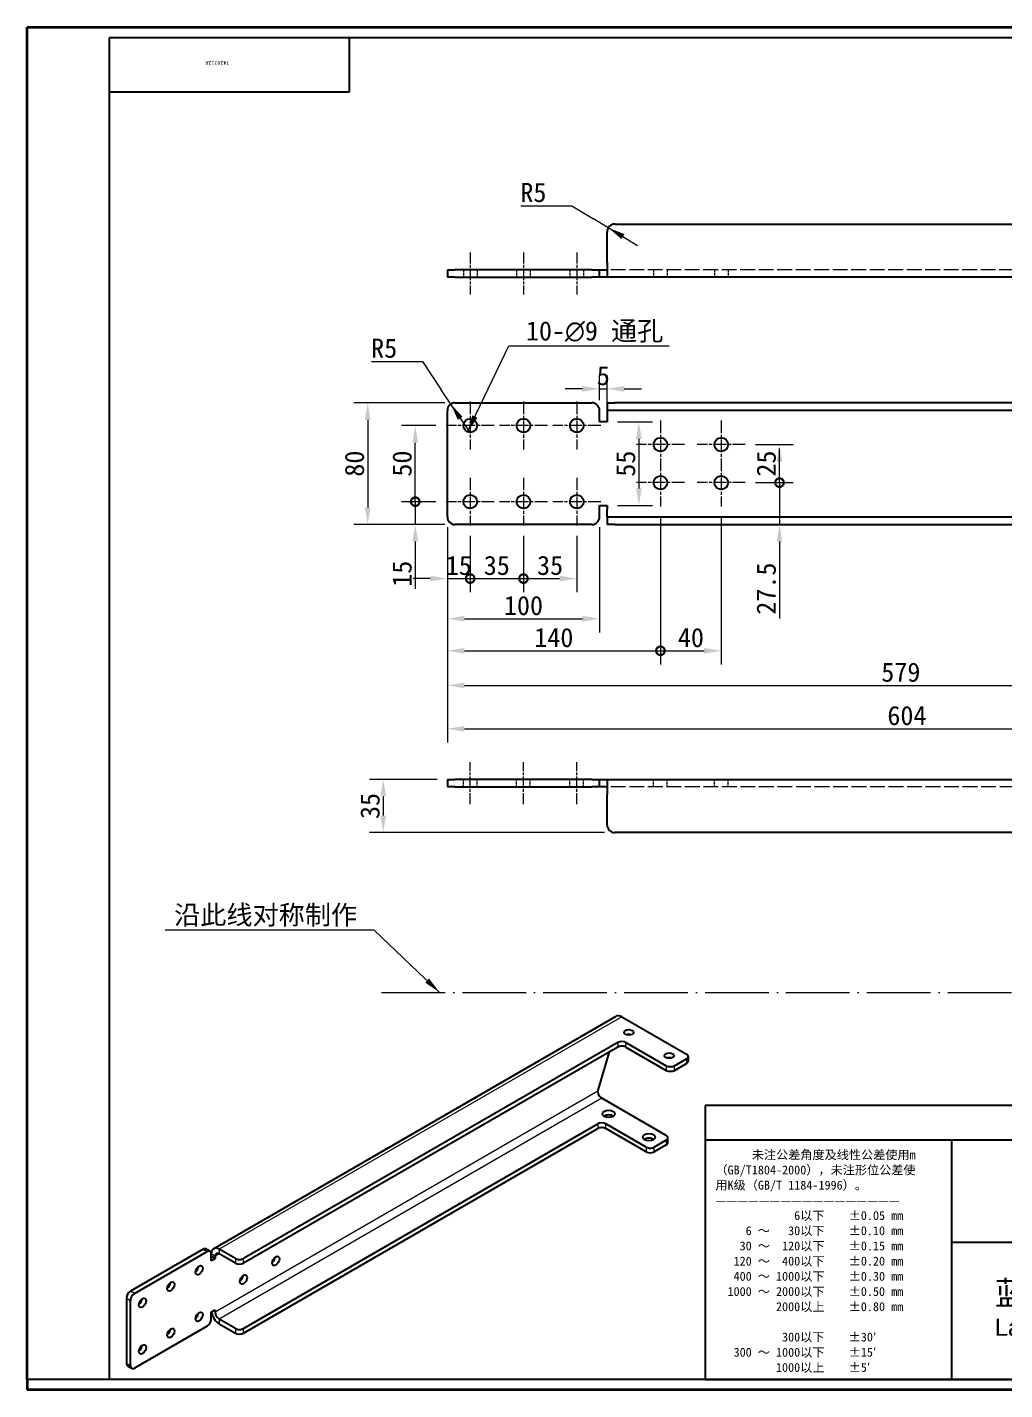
# Model space of a CAD drawing. Header units: millimetres. Extents: x 27 to 1312, y 25 to 920.
# Drawn here: x 27 to 669, y 25 to 920 of the extents above; entities that cross this region are included whole.
import ezdxf
from ezdxf.enums import TextEntityAlignment as Align

# ---------------------------------------------------------------- set-up
doc = ezdxf.new("R2018")
doc.units = ezdxf.units.MM
doc.header["$LTSCALE"] = 4.5
for name, pattern in [('CHAIN', [0.3543, 0.2362, -0.0295, 0.0591, -0.0295]), ('DASHED', [0.2067, 0.1654, -0.0413]), ('LONG_DASH_DOTTED', [0.6004, 0.4724, -0.0591, 0.0098, -0.0591])]:
    doc.linetypes.add(name, pattern=pattern)
for name, color, linetype, lineweight in [('1', 7, 'Continuous', 18), ('可见 (ISO)', 7, 'Continuous', 25), ('可见窄的 (ISO)', 7, 'Continuous', 18), ('图框 (ISO)', 7, 'Continuous', 35), ('标题 (ISO)', 7, 'Continuous', 25), ('草图几何图元 (ISO)', 7, 'Continuous', 18)]:
    doc.layers.add(name, color=color, linetype=linetype, lineweight=lineweight)
for name, color, linetype, lineweight, true_color in [('中心标记 (ISO)', 1, 'CHAIN', 18, 0xff0000), ('中心线 (ISO)', 1, 'CHAIN', 18, 0xff0000), ('尺寸 (ISO)', 7, 'Continuous', 18, 0x008000), ('符号 (ISO)', 7, 'Continuous', 18, 0x008000), ('隐藏 (ISO)', 5, 'DASHED', 18, 0x0000ff)]:
    doc.layers.add(name, color=color, linetype=linetype, lineweight=lineweight, true_color=true_color)
doc.styles.get("Standard").update_dxf_attribs({"font": 'simfang.ttf'})
doc.styles.add('文本样式164', font='SimSun.ttf')
doc.styles.add('最新国标', font='simfang.ttf')
doc.styles.add('注释文本 (ISO)', font='simfang.ttf')
doc.dimstyles.new('默认 (GB)', dxfattribs={"dimscale": 4.5, "dimtxt": 2.8, "dimasz": 2.5, "dimexe": 2, "dimexo": 1.5, "dimgap": 0.5, "dimtad": 1, "dimtoh": 1, "dimdsep": 46, "dimtxsty": '最新国标', "dimcen": 0.09, "dimdle": 10, "dimclrd": 256, "dimclre": 256, "dimclrt": 256, "dimazin": 2, "dimtfac": 0.535714, "dimtdec": 3, "dimtmove": 0, "dimatfit": 3, "dimfxl": 0, "dimtolj": 1, "dimlwd": -1, "dimlwe": -1, "dimarcsym": 0})
doc.dimstyles.new('默认 (GB)$7', dxfattribs={"dimscale": 4.5, "dimtxt": 2.8, "dimasz": 2.5, "dimexe": 2, "dimexo": 1.5, "dimgap": 0.5, "dimtad": 1, "dimtoh": 1, "dimdsep": 46, "dimtxsty": '最新国标', "dimcen": 0.09, "dimdle": 10, "dimclrd": 256, "dimclre": 256, "dimclrt": 256, "dimazin": 2, "dimtfac": 0.535714, "dimtdec": 3, "dimtmove": 0, "dimatfit": 3, "dimfxl": 0, "dimtolj": 1, "dimlwd": -1, "dimlwe": -1, "dimarcsym": 0})

# ---------------------------------------------------------------- blocks, each defined once
blk = doc.blocks.new('图框 最新国标')
at = {"layer": '图框 (ISO)'}
for p, q in [((6, 7), (6, 204.5)), ((6, 204.5), (291.5, 204.5)), ((6, 7), (6, 5.5)), ((6, 7), (6, 5.5)), ((291.5, 5.5), (6, 5.5))]:
    blk.add_line(p, q, dxfattribs=at)
at = {"layer": '图框 (ISO)', "color": 7, "linetype": 'Continuous', "lineweight": 25}
for p, q in [((18, 203), (290, 203)), ((18, 7), (18, 203)), ((18, 203), (290, 203)), ((53, 203), (53, 195)), ((53, 195), (18, 195)), ((290, 7), (6, 7)), ((290, 7), (18, 7))]:
    blk.add_line(p, q, dxfattribs=at)
at = {"layer": '图框 (ISO)', "lineweight": 30}
blk.add_attdef('零件代号', text='', height=2.5, rotation=180, dxfattribs=at).set_placement((35.5, 199), align=Align.MIDDLE_CENTER)
blk = doc.blocks.new('标题栏 最新国标')
at = {"layer": '标题 (ISO)'}
for p, q in [((381.98, -183.84), (196.98, -183.84)), ((196.98, -183.84), (196.98, -223.84)), ((254.48, -183.84), (254.48, -188.84)), ((269.48, -183.84), (269.48, -188.84)), ((281.48, -188.09), (281.48, -184.59)), ((281.48, -184.59), (286.48, -185.34)), ((289.48, -183.84), (289.48, -188.84)), ((381.98, -223.84), (381.98, -183.84)), ((383.48, -183.84), (383.48, -225.34)), ((286.48, -185.34), (286.48, -187.34)), ((196.98, -188.84), (381.98, -188.84)), ((232.98, -188.84), (232.98, -223.84)), ((286.48, -187.34), (281.48, -188.09)), ((321.98, -188.84), (321.98, -223.84)), ((321.98, -193.84), (381.98, -193.84)), ((321.98, -198.84), (381.98, -198.84)), ((351.98, -198.84), (351.98, -208.84)), ((321.98, -203.84), (232.98, -203.84)), ((321.98, -203.84), (381.98, -203.84)), ((321.98, -208.84), (381.98, -208.84)), ((321.98, -218.84), (381.98, -218.84)), ((196.98, -223.84), (381.98, -223.84)), ((383.48, -225.34), (196.98, -225.34))]:
    blk.add_line(p, q, dxfattribs=at)
at = {"layer": '标题 (ISO)', "linetype": 'CHAIN', "ltscale": 5.000333}
blk.add_line((274.98, -184.09), (274.98, -188.59), dxfattribs=at)
at = {"layer": '标题 (ISO)', "linetype": 'CHAIN', "ltscale": 15.834605}
blk.add_line((272.73, -186.34), (286.98, -186.34), dxfattribs=at)
at = {"layer": '标题 (ISO)'}
for radius in [1.75, 1]:
    blk.add_circle((274.98, -186.34), radius, dxfattribs=at)
at = {"layer": '1', "style": '文本样式164'}
for s, p in [('材 料', (299.48, -186.34)), ('UNIT: mm', (261.98, -186.34)), ('设 计', (327.98, -191.34)), ('制 图', (327.98, -196.34)), ('比 例', (327.98, -201.34)), ('重 量', (357.98, -201.34)), ('共 1  张', (336.98, -206.34)), ('第 1  张', (366.98, -206.34))]:
    blk.add_text(s, height=2, dxfattribs=at).set_placement(p, align=Align.MIDDLE_CENTER)
at = {"layer": '标题 (ISO)', "style": '注释文本 (ISO)'}
for s, insert, char_height, attachment_point, line_spacing_factor in [('\\fSimSun|b0|i0;{\\H1.3000;      未注公差角度及线性公差使用m\\P}\\fSimSun|b0|i0;{\\H1.3000;（GB/T1804-2000），未注形位公差使\\P}\\fSimSun|b0|i0;{\\H1.3000;用K级（GB/T 1184-1996）。\\P}\\fSimSun|b0|i0;{\\H1.3000;—————————————————\\P}\\fSimSun|b0|i0;{\\H1.3000;             6以下    ±0.05 mm\\P}\\fSimSun|b0|i0;{\\H1.3000;     6 ～   30以下    ±0.10 mm\\P}\\fSimSun|b0|i0;{\\H1.3000;    30 ～  120以下    ±0.15 mm\\P}\\fSimSun|b0|i0;{\\H1.3000;   120 ～  400以下    ±0.20 mm\\P}\\fSimSun|b0|i0;{\\H1.3000;   400 ～ 1000以下    ±0.30 mm\\P}\\fSimSun|b0|i0;{\\H1.3000;  1000 ～ 2000以下    ±0.50 mm\\P}\\fSimSun|b0|i0;{\\H1.3000;          2000以上    ±0.80 mm\\P}\\fSimSun|b0|i0;{\\H1.3000;\\P}\\fSimSun|b0|i0;{\\H1.3000;           300以下    ±30′\\P}\\fSimSun|b0|i0;{\\H1.3000;   300 ～ 1000以下    ±15′\\P}\\fSimSun|b0|i0;{\\H1.3000;          1000以上    ±5′}', (198.48, -206.63), 1.3, 4, 1.023913), ('\\pxsm0.94;\\fMicrosoft YaHei|b0|i0;{\\H3.5000;蓝探科工业自动化（江苏）有限公司\\P}\\fArial|b0|i0;{\\H2.5000;Lantech Industrial Automation (Jiangsu) Co., Ltd}\\fFangSong|b0|i0;{\\H2.5000;.}', (277.48, -213.84), 2, 5, 0.978695)]:
    blk.add_mtext(s, dxfattribs=dict(at, insert=insert, char_height=char_height, attachment_point=attachment_point, line_spacing_factor=line_spacing_factor))
at = {"layer": '标题 (ISO)', "attachment_point": 5, "style": '注释文本 (ISO)'}
for s, insert, char_height in [('\\fFangSong|b0|i0;LIA023', (357.98, -196.34), 2), ('\\fFangSong|b0|i0;零件号', (327.98, -211.84), 2), ('\\fSimSun|b0|i0;{\\H1.6000;未经蓝探科事先书面同意，严禁复制或发布此文件。}', (351.98, -221.34), 1.6)]:
    blk.add_mtext(s, dxfattribs=dict(at, insert=insert, char_height=char_height))
at = {"layer": '标题 (ISO)', "lineweight": 30, "flags": 104}
for tag, height, p in [('材料', 2, (324.48, -186.34)), ('设计人', 2, (357.98, -191.34)), ('库存编号', 3.5, (277.48, -196.34)), ('视图比例', 2, (342.98, -201.34)), ('质量\\P3;', 2, (372.98, -201.34)), ('零件代号', 3.5, (357.98, -213.84))]:
    blk.add_attdef(tag, text='', height=height, dxfattribs=at).set_placement(p, align=Align.MIDDLE_CENTER)
blk = doc.blocks.new('_DotSmall')
at = {"color": 0, "linetype": 'ByBlock', "const_width": 0.5}
blk.add_lwpolyline([(-0.0625, 0, 1), (0.0625, 0, 1)], format="xyb", close=True, dxfattribs=at)
blk = doc.blocks.new('*D12')
at = {"layer": 'Defpoints', "color": 0, "transparency": 16777216}
for p in [(303.09, 598.43), (318.09, 592.68), (318.09, 557.87)]:
    blk.add_point(p, dxfattribs=at)
at = {"layer": '尺寸 (ISO)', "color": 116, "true_color": 0x00803f, "transparency": 16777216}
for p, q in [((303.09, 591.68), (303.09, 548.87)), ((318.09, 585.93), (318.09, 548.87)), ((291.84, 557.87), (280.59, 557.87)), ((303.09, 557.87), (318.09, 557.87)), ((318.09, 557.87), (329.34, 557.87))]:
    blk.add_line(p, q, dxfattribs=at)
blk.add_solid([(291.84, 559.74), (291.84, 555.99), (303.09, 557.87)], dxfattribs=at)
at = {"layer": '尺寸 (ISO)', "color": 116, "true_color": 0x00803f, "transparency": 16777216, "xscale": 11.25, "yscale": 11.25, "zscale": 11.25, "rotation": 180}
blk.add_blockref('_DotSmall', (318.09, 557.87), dxfattribs=at)
at = {"layer": '尺寸 (ISO)', "transparency": 16777216, "insert": (310.59, 566.49), "char_height": 12.6, "attachment_point": 5, "style": '最新国标'}
blk.add_mtext('\\A1;15', dxfattribs=at)
blk = doc.blocks.new('*D13')
at = {"layer": 'Defpoints', "color": 0, "transparency": 16777216}
for p in [(318.09, 592.68), (353.09, 592.68), (353.09, 557.87)]:
    blk.add_point(p, dxfattribs=at)
at = {"layer": '尺寸 (ISO)', "color": 116, "true_color": 0x00803f, "transparency": 16777216}
for p, q in [((318.09, 585.93), (318.09, 548.87)), ((353.09, 585.93), (353.09, 548.87)), ((318.09, 557.87), (353.09, 557.87))]:
    blk.add_line(p, q, dxfattribs=at)
at = {"layer": '尺寸 (ISO)', "color": 116, "true_color": 0x00803f, "transparency": 16777216, "xscale": 11.25, "yscale": 11.25, "zscale": 11.25, "rotation": 180}
blk.add_blockref('_DotSmall', (318.09, 557.87), dxfattribs=at)
at = {"layer": '尺寸 (ISO)', "color": 116, "true_color": 0x00803f, "transparency": 16777216, "xscale": 11.25, "yscale": 11.25, "zscale": 11.25}
blk.add_blockref('_DotSmall', (353.09, 557.87), dxfattribs=at)
at = {"layer": '尺寸 (ISO)', "transparency": 16777216, "insert": (335.59, 566.49), "char_height": 12.6, "attachment_point": 5, "style": '最新国标'}
blk.add_mtext('\\A1;35', dxfattribs=at)
blk = doc.blocks.new('*D14')
at = {"layer": 'Defpoints', "color": 0, "transparency": 16777216}
for p in [(353.09, 592.68), (388.09, 592.68), (388.09, 557.87)]:
    blk.add_point(p, dxfattribs=at)
at = {"layer": '尺寸 (ISO)', "color": 116, "true_color": 0x00803f, "transparency": 16777216}
for p, q in [((353.09, 585.93), (353.09, 548.87)), ((388.09, 585.93), (388.09, 548.87)), ((353.09, 557.87), (376.84, 557.87))]:
    blk.add_line(p, q, dxfattribs=at)
blk.add_solid([(376.84, 559.74), (376.84, 555.99), (388.09, 557.87)], dxfattribs=at)
at = {"layer": '尺寸 (ISO)', "color": 116, "true_color": 0x00803f, "transparency": 16777216, "xscale": 11.25, "yscale": 11.25, "zscale": 11.25, "rotation": 180}
blk.add_blockref('_DotSmall', (353.09, 557.87), dxfattribs=at)
at = {"layer": '尺寸 (ISO)', "transparency": 16777216, "insert": (370.59, 566.49), "char_height": 12.6, "attachment_point": 5, "style": '最新国标'}
blk.add_mtext('\\A1;35', dxfattribs=at)
blk = doc.blocks.new('*D15')
at = {"layer": 'Defpoints', "color": 0, "transparency": 16777216}
for p in [(281.99, 608.43), (302.34, 608.43), (308.09, 593.43)]:
    blk.add_point(p, dxfattribs=at)
at = {"layer": '尺寸 (ISO)', "color": 116, "true_color": 0x00803f, "transparency": 16777216}
for p, q in [((281.99, 608.43), (281.99, 630.93)), ((295.59, 608.43), (272.99, 608.43)), ((281.99, 608.43), (281.99, 593.43)), ((301.34, 593.43), (272.99, 593.43)), ((281.99, 582.18), (281.99, 551.24))]:
    blk.add_line(p, q, dxfattribs=at)
blk.add_solid([(280.11, 582.18), (283.86, 582.18), (281.99, 593.43)], dxfattribs=at)
at = {"layer": '尺寸 (ISO)', "color": 116, "true_color": 0x00803f, "transparency": 16777216, "xscale": 11.25, "yscale": 11.25, "zscale": 11.25, "rotation": 270}
blk.add_blockref('_DotSmall', (281.99, 608.43), dxfattribs=at)
at = {"layer": '尺寸 (ISO)', "transparency": 16777216, "insert": (273.36, 561.08), "char_height": 12.6, "attachment_point": 5, "rotation": 90, "style": '最新国标'}
blk.add_mtext('\\A1;15', dxfattribs=at)
blk = doc.blocks.new('*D16')
at = {"layer": 'Defpoints', "color": 0, "transparency": 16777216}
for p in [(281.99, 658.43), (302.34, 658.43), (302.34, 608.43)]:
    blk.add_point(p, dxfattribs=at)
at = {"layer": '尺寸 (ISO)', "color": 116, "true_color": 0x00803f, "transparency": 16777216}
for p, q in [((295.59, 658.43), (272.99, 658.43)), ((281.99, 608.43), (281.99, 647.18)), ((295.59, 608.43), (272.99, 608.43))]:
    blk.add_line(p, q, dxfattribs=at)
blk.add_solid([(280.11, 647.18), (283.86, 647.18), (281.99, 658.43)], dxfattribs=at)
at = {"layer": '尺寸 (ISO)', "color": 116, "true_color": 0x00803f, "transparency": 16777216, "xscale": 11.25, "yscale": 11.25, "zscale": 11.25, "rotation": 270}
blk.add_blockref('_DotSmall', (281.99, 608.43), dxfattribs=at)
at = {"layer": '尺寸 (ISO)', "transparency": 16777216, "insert": (273.36, 633.47), "char_height": 12.6, "attachment_point": 5, "rotation": 90, "style": '最新国标'}
blk.add_mtext('\\A1;50', dxfattribs=at)
blk = doc.blocks.new('*D17')
at = {"layer": 'Defpoints', "color": 0, "transparency": 16777216}
for p in [(303.09, 598.43), (403.09, 598.43), (403.09, 531.49)]:
    blk.add_point(p, dxfattribs=at)
at = {"layer": '尺寸 (ISO)', "color": 116, "true_color": 0x00803f, "transparency": 16777216}
for p, q in [((303.09, 591.68), (303.09, 522.49)), ((403.09, 591.68), (403.09, 522.49)), ((314.34, 531.49), (391.84, 531.49))]:
    blk.add_line(p, q, dxfattribs=at)
for points in [[(314.34, 533.36), (314.34, 529.61), (303.09, 531.49)], [(391.84, 533.36), (391.84, 529.61), (403.09, 531.49)]]:
    blk.add_solid(points, dxfattribs=at)
at = {"layer": '尺寸 (ISO)', "transparency": 16777216, "insert": (353.09, 540.11), "char_height": 12.6, "attachment_point": 5, "style": '最新国标'}
blk.add_mtext('\\A1;100', dxfattribs=at)
blk = doc.blocks.new('*D18')
at = {"layer": 'Defpoints', "color": 0, "transparency": 16777216}
for p in [(308.09, 673.43), (250.72, 593.43), (308.09, 593.43)]:
    blk.add_point(p, dxfattribs=at)
at = {"layer": '尺寸 (ISO)', "color": 116, "true_color": 0x00803f, "transparency": 16777216}
for p, q in [((301.34, 673.43), (241.72, 673.43)), ((250.72, 662.18), (250.72, 604.68)), ((301.34, 593.43), (241.72, 593.43))]:
    blk.add_line(p, q, dxfattribs=at)
for points in [[(248.84, 662.18), (252.59, 662.18), (250.72, 673.43)], [(248.84, 604.68), (252.59, 604.68), (250.72, 593.43)]]:
    blk.add_solid(points, dxfattribs=at)
at = {"layer": '尺寸 (ISO)', "transparency": 16777216, "insert": (242.09, 633.43), "char_height": 12.6, "attachment_point": 5, "rotation": 90, "style": '最新国标'}
blk.add_mtext('\\A1;80', dxfattribs=at)
blk = doc.blocks.new('*D19')
at = {"layer": 'Defpoints', "color": 0, "transparency": 16777216}
for p in [(408.09, 660.93), (408.09, 605.93), (428.95, 605.93)]:
    blk.add_point(p, dxfattribs=at)
at = {"layer": '尺寸 (ISO)', "color": 116, "true_color": 0x00803f, "transparency": 16777216}
for p, q in [((414.84, 660.93), (437.95, 660.93)), ((428.95, 649.68), (428.95, 617.18)), ((414.84, 605.93), (437.95, 605.93))]:
    blk.add_line(p, q, dxfattribs=at)
for points in [[(427.07, 649.68), (430.82, 649.68), (428.95, 660.93)], [(427.07, 617.18), (430.82, 617.18), (428.95, 605.93)]]:
    blk.add_solid(points, dxfattribs=at)
at = {"layer": '尺寸 (ISO)', "transparency": 16777216, "insert": (420.32, 633.43), "char_height": 12.6, "attachment_point": 5, "rotation": 90, "style": '最新国标'}
blk.add_mtext('\\A1;55', dxfattribs=at)
blk = doc.blocks.new('*D20')
at = {"layer": 'Defpoints', "color": 0, "transparency": 16777216}
for p in [(303.09, 598.43), (882.09, 593.43), (882.09, 487.67)]:
    blk.add_point(p, dxfattribs=at)
at = {"layer": '尺寸 (ISO)', "color": 116, "true_color": 0x00803f, "transparency": 16777216}
for p, q in [((303.09, 591.68), (303.09, 478.67)), ((882.09, 586.68), (882.09, 478.67)), ((314.34, 487.67), (870.84, 487.67))]:
    blk.add_line(p, q, dxfattribs=at)
for points in [[(314.34, 489.54), (314.34, 485.79), (303.09, 487.67)], [(870.84, 489.54), (870.84, 485.79), (882.09, 487.67)]]:
    blk.add_solid(points, dxfattribs=at)
at = {"layer": '尺寸 (ISO)', "transparency": 16777216, "insert": (601.09, 496.29), "char_height": 12.6, "attachment_point": 5, "style": '最新国标'}
blk.add_mtext('\\A1;579', dxfattribs=at)
blk = doc.blocks.new('*D21')
at = {"layer": 'Defpoints', "color": 0, "transparency": 16777216}
for p in [(907.09, 668.43), (303.09, 598.43), (907.09, 459.18)]:
    blk.add_point(p, dxfattribs=at)
at = {"layer": '尺寸 (ISO)', "color": 116, "true_color": 0x00803f, "transparency": 16777216}
for p, q in [((907.09, 661.68), (907.09, 450.18)), ((303.09, 591.68), (303.09, 450.18)), ((314.34, 459.18), (895.84, 459.18))]:
    blk.add_line(p, q, dxfattribs=at)
for points in [[(314.34, 461.06), (314.34, 457.31), (303.09, 459.18)], [(895.84, 461.06), (895.84, 457.31), (907.09, 459.18)]]:
    blk.add_solid(points, dxfattribs=at)
at = {"layer": '尺寸 (ISO)', "transparency": 16777216, "insert": (605.09, 467.8), "char_height": 12.6, "attachment_point": 5, "style": '最新国标'}
blk.add_mtext('\\A1;604', dxfattribs=at)
blk = doc.blocks.new('*D25')
at = {"layer": 'Defpoints', "color": 0, "transparency": 16777216}
for p in [(408.09, 682.59), (403.09, 668.43), (408.09, 663.43)]:
    blk.add_point(p, dxfattribs=at)
at = {"layer": '尺寸 (ISO)', "color": 116, "true_color": 0x00803f, "transparency": 16777216}
for p, q in [((403.09, 675.18), (403.09, 691.59)), ((408.09, 670.18), (408.09, 691.59)), ((391.84, 682.59), (380.59, 682.59)), ((403.09, 682.59), (408.09, 682.59)), ((419.34, 682.59), (430.59, 682.59))]:
    blk.add_line(p, q, dxfattribs=at)
for points in [[(391.84, 684.47), (391.84, 680.72), (403.09, 682.59)], [(419.34, 684.47), (419.34, 680.72), (408.09, 682.59)]]:
    blk.add_solid(points, dxfattribs=at)
at = {"layer": '尺寸 (ISO)', "transparency": 16777216, "insert": (405.59, 691.22), "char_height": 12.6, "attachment_point": 5, "style": '最新国标'}
blk.add_mtext('\\A1;5', dxfattribs=at)
blk = doc.blocks.new('*D27')
at = {"layer": 'Defpoints', "color": 0, "transparency": 16777216}
for p in [(303.09, 425.92), (260.95, 390.92), (413.09, 390.92)]:
    blk.add_point(p, dxfattribs=at)
at = {"layer": '尺寸 (ISO)', "color": 116, "true_color": 0x00803f, "transparency": 16777216}
for p, q in [((296.34, 425.92), (251.95, 425.92)), ((260.95, 414.67), (260.95, 402.17)), ((406.34, 390.92), (251.95, 390.92))]:
    blk.add_line(p, q, dxfattribs=at)
for points in [[(259.07, 414.67), (262.82, 414.67), (260.95, 425.92)], [(259.07, 402.17), (262.82, 402.17), (260.95, 390.92)]]:
    blk.add_solid(points, dxfattribs=at)
at = {"layer": '尺寸 (ISO)', "transparency": 16777216, "insert": (252.33, 408.42), "char_height": 12.6, "attachment_point": 5, "rotation": 90, "style": '最新国标'}
blk.add_mtext('\\A1;35', dxfattribs=at)
blk = doc.blocks.new('*D31')
at = {"layer": 'Defpoints', "color": 0, "transparency": 16777216}
for p in [(408.8, 788.47), (413.09, 785.89)]:
    blk.add_point(p, dxfattribs=at)
at = {"layer": '尺寸 (ISO)', "color": 116, "true_color": 0x00803f, "transparency": 16777216}
for p, q in [((351.27, 802.94), (384.8, 802.94)), ((384.8, 802.94), (399.17, 794.28)), ((408.8, 788.47), (399.17, 794.28)), ((413.09, 785.89), (408.8, 788.47)), ((418.44, 782.66), (428.07, 776.85))]:
    blk.add_line(p, q, dxfattribs=at)
blk.add_solid([(419.41, 784.27), (417.47, 781.06), (408.8, 788.47)], dxfattribs=at)
at = {"layer": '尺寸 (ISO)', "transparency": 16777216, "insert": (359.62, 811.57), "char_height": 12.6, "attachment_point": 5, "style": '最新国标'}
blk.add_mtext('\\A1;R5', dxfattribs=at)
blk = doc.blocks.new('*D32')
at = {"layer": 'Defpoints', "color": 0, "transparency": 16777216}
for p in [(305.32, 672.6), (308.09, 668.43)]:
    blk.add_point(p, dxfattribs=at)
at = {"layer": '尺寸 (ISO)', "color": 116, "true_color": 0x00803f, "transparency": 16777216}
for p, q in [((253.18, 700.62), (286.72, 700.62)), ((286.72, 700.62), (299.1, 681.97)), ((305.32, 672.6), (299.1, 681.97)), ((308.09, 668.43), (305.32, 672.6)), ((311.54, 663.22), (317.76, 653.85))]:
    blk.add_line(p, q, dxfattribs=at)
blk.add_solid([(313.1, 664.26), (309.98, 662.19), (305.32, 672.6)], dxfattribs=at)
at = {"layer": '尺寸 (ISO)', "transparency": 16777216, "insert": (261.54, 709.24), "char_height": 12.6, "attachment_point": 5, "style": '最新国标'}
blk.add_mtext('\\A1;R5', dxfattribs=at)
blk = doc.blocks.new('*D36')
at = {"layer": 'Defpoints', "color": 0, "transparency": 16777216}
for p in [(443.09, 605.18), (303.09, 598.43), (443.09, 510.43)]:
    blk.add_point(p, dxfattribs=at)
at = {"layer": '尺寸 (ISO)', "color": 116, "true_color": 0x00803f, "transparency": 16777216}
for p, q in [((303.09, 591.68), (303.09, 501.43)), ((443.09, 598.43), (443.09, 501.43)), ((314.34, 510.43), (443.09, 510.43))]:
    blk.add_line(p, q, dxfattribs=at)
blk.add_solid([(314.34, 512.31), (314.34, 508.56), (303.09, 510.43)], dxfattribs=at)
at = {"layer": '尺寸 (ISO)', "color": 116, "true_color": 0x00803f, "transparency": 16777216, "xscale": 11.25, "yscale": 11.25, "zscale": 11.25}
blk.add_blockref('_DotSmall', (443.09, 510.43), dxfattribs=at)
at = {"layer": '尺寸 (ISO)', "transparency": 16777216, "insert": (373.04, 519.05), "char_height": 12.6, "attachment_point": 5, "style": '最新国标'}
blk.add_mtext('\\A1;140', dxfattribs=at)
blk = doc.blocks.new('*D37')
at = {"layer": 'Defpoints', "color": 0, "transparency": 16777216}
for p in [(443.09, 605.18), (483.09, 605.18), (483.09, 510.43)]:
    blk.add_point(p, dxfattribs=at)
at = {"layer": '尺寸 (ISO)', "color": 116, "true_color": 0x00803f, "transparency": 16777216}
for p, q in [((443.09, 598.43), (443.09, 501.43)), ((483.09, 598.43), (483.09, 501.43)), ((443.09, 510.43), (471.84, 510.43))]:
    blk.add_line(p, q, dxfattribs=at)
blk.add_solid([(471.84, 512.31), (471.84, 508.56), (483.09, 510.43)], dxfattribs=at)
at = {"layer": '尺寸 (ISO)', "color": 116, "true_color": 0x00803f, "transparency": 16777216, "xscale": 11.25, "yscale": 11.25, "zscale": 11.25, "rotation": 180}
blk.add_blockref('_DotSmall', (443.09, 510.43), dxfattribs=at)
at = {"layer": '尺寸 (ISO)', "transparency": 16777216, "insert": (463.13, 519.05), "char_height": 12.6, "attachment_point": 5, "style": '最新国标'}
blk.add_mtext('\\A1;40', dxfattribs=at)
blk = doc.blocks.new('*D38')
at = {"layer": 'Defpoints', "color": 0, "transparency": 16777216}
for p in [(498.84, 620.93), (521.34, 620.93), (413.09, 593.43)]:
    blk.add_point(p, dxfattribs=at)
at = {"layer": '尺寸 (ISO)', "color": 116, "true_color": 0x00803f, "transparency": 16777216}
for p, q in [((521.34, 620.93), (521.34, 643.43)), ((505.59, 620.93), (530.34, 620.93)), ((521.34, 620.93), (521.34, 593.43)), ((521.34, 582.18), (521.34, 531.65))]:
    blk.add_line(p, q, dxfattribs=at)
blk.add_solid([(519.47, 582.18), (523.22, 582.18), (521.34, 593.43)], dxfattribs=at)
at = {"layer": '尺寸 (ISO)', "color": 116, "true_color": 0x00803f, "transparency": 16777216, "xscale": 11.25, "yscale": 11.25, "zscale": 11.25, "rotation": 270}
blk.add_blockref('_DotSmall', (521.34, 620.93), dxfattribs=at)
at = {"layer": '尺寸 (ISO)', "transparency": 16777216, "insert": (512.68, 551.29), "char_height": 12.6, "attachment_point": 5, "rotation": 90, "style": '最新国标'}
blk.add_mtext('\\A1;27.5', dxfattribs=at)
blk = doc.blocks.new('*D39')
at = {"layer": 'Defpoints', "color": 0, "transparency": 16777216}
for p in [(498.84, 645.93), (521.34, 645.93), (498.84, 620.93)]:
    blk.add_point(p, dxfattribs=at)
at = {"layer": '尺寸 (ISO)', "color": 116, "true_color": 0x00803f, "transparency": 16777216}
for p, q in [((505.59, 645.93), (530.34, 645.93)), ((521.34, 620.93), (521.34, 634.68)), ((505.59, 620.93), (530.34, 620.93))]:
    blk.add_line(p, q, dxfattribs=at)
blk.add_solid([(519.47, 634.68), (523.22, 634.68), (521.34, 645.93)], dxfattribs=at)
at = {"layer": '尺寸 (ISO)', "color": 116, "true_color": 0x00803f, "transparency": 16777216, "xscale": 11.25, "yscale": 11.25, "zscale": 11.25, "rotation": 270}
blk.add_blockref('_DotSmall', (521.34, 620.93), dxfattribs=at)
at = {"layer": '尺寸 (ISO)', "transparency": 16777216, "insert": (512.72, 633.48), "char_height": 12.6, "attachment_point": 5, "rotation": 90, "style": '最新国标'}
blk.add_mtext('\\A1;25', dxfattribs=at)

msp = doc.modelspace()

# ---------------------------------------------------------------- linework, layer by layer
at = {"layer": '中心标记 (ISO)', "ltscale": 7.778352}
for p, q in [((318.0851, 674.1803), (318.0851, 642.6803)), ((353.0851, 674.1803), (353.0851, 642.6803)), ((388.0851, 674.1803), (388.0851, 642.6803)), ((333.8351, 658.4303), (302.3351, 658.4303)), ((368.8351, 658.4303), (337.3351, 658.4303)), ((403.8351, 658.4303), (372.3351, 658.4303)), ((443.0851, 661.6803), (443.0851, 630.1803)), ((483.0851, 661.6803), (483.0851, 630.1803)), ((458.8351, 645.9303), (427.3351, 645.9303)), ((498.8351, 645.9303), (467.3351, 645.9303)), ((443.0851, 636.6803), (443.0851, 605.1803)), ((483.0851, 636.6803), (483.0851, 605.1803)), ((318.0851, 624.1803), (318.0851, 592.6803)), ((353.0851, 624.1803), (353.0851, 592.6803)), ((388.0851, 624.1803), (388.0851, 592.6803)), ((458.8351, 620.9303), (427.3351, 620.9303)), ((498.8351, 620.9303), (467.3351, 620.9303)), ((333.8351, 608.4303), (302.3351, 608.4303)), ((368.8351, 608.4303), (337.3351, 608.4303)), ((403.8351, 608.4303), (372.3351, 608.4303))]:
    msp.add_line(p, q, dxfattribs=at)
at = {"layer": '中心线 (ISO)', "ltscale": 6.790612}
for p, q in [((318.0851, 772.139), (318.0851, 744.639)), ((353.0851, 772.139), (353.0851, 744.639)), ((388.0851, 772.139), (388.0851, 744.639)), ((318.0851, 409.6741), (318.0851, 437.1741)), ((353.0851, 409.6741), (353.0851, 437.1741)), ((388.0851, 409.6741), (388.0851, 437.1741))]:
    msp.add_line(p, q, dxfattribs=at)
at = {"layer": '可见 (ISO)'}
for p, q in [((413.0851, 790.889), (852.0851, 790.889)), ((408.0851, 765.889), (408.0851, 785.889)), ((408.0851, 765.889), (408.0851, 755.889)), ((303.0851, 760.889), (308.0851, 760.889)), ((303.0851, 760.889), (303.0851, 755.889)), ((308.0851, 755.889), (303.0851, 755.889)), ((398.0851, 760.889), (308.0851, 760.889)), ((308.0851, 755.889), (398.0851, 755.889)), ((398.0851, 760.889), (403.0851, 760.889)), ((403.0851, 755.889), (398.0851, 755.889)), ((403.0851, 755.889), (403.0851, 760.889)), ((403.0851, 760.889), (408.0851, 760.889)), ((408.0851, 755.889), (403.0851, 755.889)), ((882.1861, 755.889), (408.0851, 755.889)), ((308.0851, 673.4303), (398.0851, 673.4303)), ((408.0851, 673.4303), (413.0851, 673.4303)), ((408.0851, 673.4303), (408.0851, 668.4303)), ((877.0851, 673.4303), (413.0851, 673.4303)), ((303.0851, 598.4303), (303.0851, 668.4303)), ((403.0851, 660.9303), (403.0851, 668.4303)), ((408.0851, 668.4303), (408.0851, 663.4303)), ((413.0851, 668.4303), (408.0851, 668.4303)), ((408.0851, 663.4303), (408.0851, 660.9303)), ((877.0851, 668.4303), (413.0851, 668.4303)), ((408.0851, 660.9303), (403.0851, 660.9303)), ((403.0851, 598.4303), (403.0851, 605.9303)), ((403.0851, 605.9303), (408.0851, 605.9303)), ((408.0851, 605.9303), (408.0851, 603.4303)), ((408.0851, 598.4303), (408.0851, 603.4303)), ((398.0851, 593.4303), (308.0851, 593.4303)), ((408.0851, 598.4303), (413.0851, 598.4303)), ((408.0851, 598.4303), (408.0851, 593.4303)), ((413.0851, 593.4303), (408.0851, 593.4303)), ((413.0851, 598.4303), (852.0851, 598.4303)), ((413.0851, 593.4303), (852.0851, 593.4303)), ((303.0851, 425.9241), (308.0851, 425.9241)), ((303.0851, 425.9241), (303.0851, 420.9241)), ((308.0851, 420.9241), (303.0851, 420.9241)), ((398.0851, 425.9241), (308.0851, 425.9241)), ((308.0851, 420.9241), (398.0851, 420.9241)), ((398.0851, 425.9241), (403.0851, 425.9241)), ((403.0851, 420.9241), (398.0851, 420.9241)), ((403.0851, 425.9241), (408.0851, 425.9241)), ((403.0851, 420.9241), (403.0851, 425.9241)), ((408.0851, 420.9241), (403.0851, 420.9241)), ((408.0851, 425.9241), (906.9841, 425.9241)), ((408.0851, 425.9241), (408.0851, 415.9241)), ((408.0851, 395.9241), (408.0851, 415.9241)), ((877.0851, 390.9241), (413.0851, 390.9241)), ((149.4225, 117.4684), (414.0572, 270.2553)), ((417.8072, 269.8838), (460.2336, 245.3889)), ((415.1555, 253.0436), (169.0824, 110.9732)), ((420.4588, 253.0436), (446.9753, 237.7343)), ((415.1555, 249.9817), (169.0824, 107.9113)), ((402.1013, 221.5771), (409.6313, 246.7923)), ((420.4588, 249.9817), (446.9753, 234.6724)), ((452.2786, 237.7343), (460.2336, 242.3271)), ((461.3319, 243.858), (461.3319, 240.7961)), ((452.2786, 234.6724), (460.2336, 239.2652)), ((446.9753, 191.8063), (404.5489, 216.3012)), ((169.0824, 65.0452), (401.8973, 199.461)), ((433.7171, 184.1517), (407.2006, 199.461)), ((169.0824, 61.9834), (401.8973, 196.3991)), ((433.7171, 181.0898), (407.2006, 196.3991)), ((446.9753, 188.7445), (439.0204, 184.1517)), ((448.0737, 187.2135), (448.0737, 190.2754)), ((446.9753, 185.6826), (439.0204, 181.0898)), ((142.5659, 117.0969), (94.8362, 89.5401)), ((147.0925, 115.7517), (144.4409, 117.2826)), ((163.7791, 110.9732), (153.1725, 117.0969)), ((97.4878, 88.0092), (145.2175, 115.566)), ((147.8692, 109.4422), (147.8692, 114.035)), ((150.5208, 110.9732), (147.8692, 112.5041)), ((150.5208, 110.9732), (147.8692, 109.4422)), ((150.5208, 112.5041), (150.5208, 110.9732)), ((163.7791, 107.9113), (153.1725, 114.035)), ((92.1845, 84.9473), (92.1845, 42.0813)), ((94.8362, 40.5503), (94.8362, 83.4164)), ((147.8692, 75.7618), (150.5208, 77.2927)), ((147.8692, 71.169), (147.8692, 75.7618)), ((150.5208, 77.2927), (150.5208, 75.7618)), ((145.2175, 66.5762), (97.4878, 39.0194)), ((163.7791, 65.0452), (153.1725, 71.169)), ((153.1725, 68.1071), (163.7791, 61.9834)), ((92.9612, 40.3646), (95.6128, 38.8337))]:
    msp.add_line(p, q, dxfattribs=at)
for centre in [(318.0851, 658.4303), (353.0851, 658.4303), (388.0851, 658.4303), (443.0851, 645.9303), (483.0851, 645.9303), (443.0851, 620.9303), (483.0851, 620.9303), (318.0851, 608.4303), (353.0851, 608.4303), (388.0851, 608.4303)]:
    msp.add_circle(centre, 4.5, dxfattribs=at)
for centre, start, end in [((413.0851, 785.889), 90, 180), ((308.0851, 668.4303), 90, 180), ((398.0851, 668.4303), 0, 90), ((308.0851, 598.4303), 180, 270), ((398.0851, 598.4303), 270, 0), ((413.0851, 395.9241), 180, 270)]:
    msp.add_arc(centre, 5, start, end, dxfattribs=at)
for centre, major_axis, start_param, end_param in [((417.8072, 263.7601), (-3.75, 6.4952), 5.49778714, 6.28318531), ((417.8072, 251.5127), (-3.75, 0), 3.92699082, 5.49778714), ((422.315, 256.5647), (-3.141, 0), 4.14667443, 5.27810353), ((417.8072, 248.4508), (3.75, 0), 0.78539816, 2.35619449), ((448.8315, 241.2554), (-3.141, 0), 4.14667443, 5.27810353), ((457.5819, 243.858), (3.75, 0), 5.49778714, 7.06858347), ((449.627, 239.2652), (-3.75, 0), 0.78539816, 2.35619449), ((449.627, 236.2033), (3.75, 0), 3.92699082, 5.49778714), ((457.5819, 240.7961), (3.75, 0), 5.49778714, 6.28318531), ((404.5489, 221.8126), (-1.875, -3.2476), 5.10299602, 5.29642922), ((404.5489, 219.3631), (-1.875, 3.2476), 0.98675608, 2.35619449), ((404.5489, 197.9301), (-3.75, 0), 3.92699082, 5.49778714), ((404.5489, 194.8682), (3.75, 0), 0.78539816, 2.35619449), ((409.0567, 202.9821), (-4.125, 0), 3.83977231, 5.58500565), ((435.5732, 187.6728), (-4.125, 0), 3.83977231, 5.58500565), ((444.3237, 190.2754), (3.75, 0), 5.49778714, 7.06858347), ((436.3687, 185.6826), (-3.75, 0), 0.78539816, 2.35619449), ((436.3687, 182.6208), (3.75, 0), 3.92699082, 5.49778714), ((444.3237, 187.2135), (3.75, 0), 5.49778714, 6.28318531), ((142.5659, 114.035), (1.875, 3.2476), 0, 0.78539816), ((153.1725, 110.9732), (-3.75, 6.4952), 5.49778714, 7.06858347), ((145.2175, 112.5041), (1.875, 3.2476), 5.49778714, 7.06858347), ((153.1725, 110.9732), (-1.875, 3.2476), 5.49778714, 7.06858347), ((166.4307, 112.5041), (-3.75, 0), 0.78539816, 2.35619449), ((166.4307, 109.4422), (3.75, 0), 3.92699082, 5.49778714), ((187.6439, 110.9732), (1.6875, 2.9228), 4.04537784, 5.37940012), ((137.2626, 104.8495), (1.6875, 2.9228), 4.04537784, 5.37940012), ((166.4307, 98.7257), (1.6875, 2.9228), 4.04537784, 5.37940012), ((118.701, 94.1329), (1.6875, 2.9228), 4.04537784, 5.37940012), ((94.8362, 86.4783), (-1.875, -3.2476), 3.92699082, 5.49778714), ((97.4878, 84.9473), (1.875, 3.2476), 0.78539816, 2.35619449), ((100.1395, 83.4164), (1.6875, 2.9228), 4.04537784, 5.37940012), ((137.2626, 74.2308), (1.6875, 2.9228), 4.04537784, 5.37940012), ((153.1725, 74.2308), (3.75, -6.4952), 4.15339911, 5.49778714), ((153.1725, 74.2308), (-1.875, 3.2476), 0.78539816, 2.35619449), ((118.701, 63.5143), (1.6875, 2.9228), 4.04537784, 5.37940012), ((145.2175, 69.638), (-1.875, -3.2476), 0.78539816, 2.35619449), ((166.4307, 66.5762), (-3.75, 0), 0.78539816, 2.35619449), ((100.1395, 52.7978), (1.6875, 2.9228), 4.04537784, 5.37940012), ((166.4307, 63.5143), (3.75, 0), 3.92699082, 5.49778714), ((94.8362, 43.6122), (-1.875, -3.2476), 5.49778714, 6.28318531), ((97.4878, 42.0813), (-1.875, -3.2476), 5.49778714, 7.06858347)]:
    msp.add_ellipse(centre, major_axis=major_axis, ratio=0.57735027, start_param=start_param, end_param=end_param, dxfattribs=at)
for centre, major_axis in [((422.315, 259.6266), (-3.141, 0)), ((448.8315, 244.3173), (-3.141, 0)), ((409.0567, 206.044), (4.125, 0)), ((435.5732, 190.7347), (4.125, 0)), ((190.2956, 109.4422), (1.6875, 2.9228)), ((139.9142, 103.3185), (1.6875, 2.9228)), ((169.0824, 97.1948), (1.6875, 2.9228)), ((121.3527, 92.602), (1.6875, 2.9228)), ((102.7911, 81.8855), (1.6875, 2.9228)), ((139.9142, 72.6999), (1.6875, 2.9228)), ((121.3527, 61.9834), (1.6875, 2.9228)), ((102.7911, 51.2669), (1.6875, 2.9228))]:
    msp.add_ellipse(centre, major_axis=major_axis, ratio=0.57735027, dxfattribs=at)
msp.add_open_spline([(401.9509, 220.925), (401.9189, 220.7163), (401.9149, 220.5003), (401.947, 220.2753), (401.9489, 220.263), (401.9509, 220.2507)], degree=3, knots=[-0.7852207768, -0.7852207768, -0.7852207768, -0.7852207768, -0.6940480463, -0.6940480463, -0.6887873196, -0.6887873196, -0.6887873196, -0.6887873196], dxfattribs=at)
at = {"layer": '可见窄的 (ISO)'}
for p, q in [((417.8072, 269.8838), (153.1725, 117.0969)), ((415.1555, 253.0436), (415.1555, 249.9817)), ((420.4588, 249.9817), (420.4588, 253.0436)), ((460.2336, 242.3271), (460.2336, 239.2652)), ((446.9753, 237.7343), (446.9753, 234.6724)), ((452.2786, 234.6724), (452.2786, 237.7343)), ((401.9509, 220.925), (150.5208, 75.7618)), ((404.5489, 216.3012), (153.1725, 71.169)), ((401.8973, 199.461), (401.8973, 196.3991)), ((407.2006, 196.3991), (407.2006, 199.461)), ((446.9753, 188.7445), (446.9753, 185.6826)), ((433.7171, 184.1517), (433.7171, 181.0898)), ((439.0204, 181.0898), (439.0204, 184.1517)), ((142.5659, 117.0969), (145.2175, 115.566)), ((153.1725, 117.0969), (153.1725, 114.035)), ((150.5208, 112.5041), (147.8692, 114.035)), ((153.1725, 114.035), (150.5208, 112.5041)), ((163.7791, 110.9732), (163.7791, 107.9113)), ((169.0824, 107.9113), (169.0824, 110.9732)), ((92.1845, 84.9473), (94.8362, 83.4164)), ((97.4878, 88.0092), (94.8362, 89.5401)), ((150.5208, 75.7618), (149.195, 76.5272)), ((153.1725, 71.169), (153.1725, 68.1071)), ((163.7791, 65.0452), (163.7791, 61.9834)), ((169.0824, 61.9834), (169.0824, 65.0452)), ((94.8362, 40.5503), (92.1845, 42.0813))]:
    msp.add_line(p, q, dxfattribs=at)
at = {"layer": '草图几何图元 (ISO)', "color": 1, "linetype": 'LONG_DASH_DOTTED', "ltscale": 19.680008, "true_color": 0xff0000}
msp.add_line((259.7565, 285.9482), (950.9853, 285.9482), dxfattribs=at)
at = {"layer": '隐藏 (ISO)', "ltscale": 2.11623}
for p, q in [((313.5851, 760.889), (313.5851, 755.889)), ((322.5851, 760.889), (322.5851, 755.889)), ((348.5851, 760.889), (348.5851, 755.889)), ((357.5851, 760.889), (357.5851, 755.889)), ((383.5851, 760.889), (383.5851, 755.889)), ((392.5851, 760.889), (392.5851, 755.889)), ((438.5851, 760.889), (438.5851, 755.889)), ((447.5851, 760.889), (447.5851, 755.889)), ((478.5851, 760.889), (478.5851, 755.889)), ((487.5851, 760.889), (487.5851, 755.889)), ((313.5851, 420.9241), (313.5851, 425.9241)), ((322.5851, 420.9241), (322.5851, 425.9241)), ((348.5851, 420.9241), (348.5851, 425.9241)), ((357.5851, 420.9241), (357.5851, 425.9241)), ((383.5851, 420.9241), (383.5851, 425.9241)), ((392.5851, 420.9241), (392.5851, 425.9241)), ((438.5851, 420.9241), (438.5851, 425.9241)), ((447.5851, 420.9241), (447.5851, 425.9241)), ((478.5851, 420.9241), (478.5851, 425.9241)), ((487.5851, 420.9241), (487.5851, 425.9241))]:
    msp.add_line(p, q, dxfattribs=at)
at = {"layer": '隐藏 (ISO)', "ltscale": 13.069329}
msp.add_line((882.1861, 760.889), (408.0851, 760.889), dxfattribs=at)
at = {"layer": '隐藏 (ISO)', "ltscale": 13.082049}
msp.add_line((906.9841, 420.9241), (408.0851, 420.9241), dxfattribs=at)

# ---------------------------------------------------------------- block references
ref = msp.add_blockref('图框 最新国标', (0, 0), dxfattribs=dict(xscale=4.5, yscale=4.5, zscale=4.5))
lines = msp.add_mtext('7420712A', dxfattribs={"layer": '图框 (ISO)', "insert": (159.75, 895.5), "char_height": 2.5, "attachment_point": 1, "rotation": 180})
ref.add_attrib('零件代号', '', (159.75, 895.5)).embed_mtext(lines)
ref = msp.add_blockref('标题栏 最新国标', (-413.9214, 1038.7993), dxfattribs=dict(xscale=4.5, yscale=4.5, zscale=4.5))
lines = msp.add_mtext('7420712A', dxfattribs={"layer": '标题 (ISO)', "insert": (1197, 76.5), "char_height": 2.5, "attachment_point": 1})
ref.add_attrib('零件代号', '', (1197, 76.5), dxfattribs={"flags": 104}).embed_mtext(lines)
lines = msp.add_mtext('升降机构左过度连接板', dxfattribs={"layer": '标题 (ISO)', "insert": (834.75, 155.25), "char_height": 2.5, "attachment_point": 1})
ref.add_attrib('库存编号', '', (834.75, 155.25), dxfattribs={"flags": 104}).embed_mtext(lines)
lines = msp.add_mtext('无', dxfattribs={"layer": '标题 (ISO)', "insert": (1264.5, 132.75), "char_height": 2.5, "attachment_point": 1})
ref.add_attrib('质量\\P3;', '', (1264.5, 132.75), dxfattribs={"flags": 104}).embed_mtext(lines)
lines = msp.add_mtext('1 : 4.5', dxfattribs={"layer": '标题 (ISO)', "insert": (1129.5, 132.75), "char_height": 2.5, "attachment_point": 1})
ref.add_attrib('视图比例', '', (1129.5, 132.75), dxfattribs={"flags": 104}).embed_mtext(lines)
lines = msp.add_mtext('zhengxiaobo', dxfattribs={"layer": '标题 (ISO)', "insert": (1197, 177.75), "char_height": 2.5, "attachment_point": 1})
ref.add_attrib('设计人', '', (1197, 177.75), dxfattribs={"flags": 104}).embed_mtext(lines)
lines = msp.add_mtext('SUS304', dxfattribs={"layer": '标题 (ISO)', "insert": (1046.25, 200.25), "char_height": 2.5, "attachment_point": 1})
ref.add_attrib('材料', '', (1046.25, 200.25), dxfattribs={"flags": 104}).embed_mtext(lines)

# ---------------------------------------------------------------- texts
at = {"layer": '符号 (ISO)', "insert": (354.7017, 713.0035), "char_height": 12.6, "width": 99.994522, "attachment_point": 7, "line_spacing_factor": 0.49, "style": '最新国标'}
msp.add_mtext('10-\\fAIGDT|b0|i0;{\\H12.6000;n}\\fFangSong|b0|i0;{\\H12.6000;9 通孔}', dxfattribs=at)
at = {"layer": '符号 (ISO)', "insert": (243.7955, 343.1358), "char_height": 12.6, "width": 132.042103, "attachment_point": 3, "style": '最新国标'}
msp.add_mtext('\\fFangSong|b0|i0;沿此线对称制作', dxfattribs=at)

# ---------------------------------------------------------------- dimensions: what is measured, and where the dimension line sits
at = {"layer": '尺寸 (ISO)', "color": 116, "true_color": 0x00803f}
for center, mpoint, picture, middle in [((413.0851, 785.889), (408.8032, 788.4707), '*D31', (359.6176, 802.9435)), ((308.0851, 668.4303), (305.3201, 672.5962), '*D32', (261.537, 700.6227))]:
    dim = msp.add_radius_dim(center=center, mpoint=mpoint, dimstyle='默认 (GB)', override={"dimgap": 0.5, "dimtih": 1, "dimdec": 2, "dimlfac": 1, "dimcen": 0, "dimtol": 0, "dimlim": 0, "dimtp": 0, "dimtm": 0, "dimtdec": 3}, dxfattribs=at)
    dim.commit()
    dim.dimension.update_dxf_attribs({"geometry": picture, "text_midpoint": middle, "dimtype": 164})
for base, p1, p2, override, picture, middle in [((408.0851, 682.5945), (403.0851, 668.4303), (408.0851, 663.4303), {"dimgap": 0.5, "dimtoh": 0, "dimdec": 2, "dimtol": 0, "dimlim": 0, "dimtp": 0, "dimtm": 0, "dimtdec": 3, "dimtofl": 1, "dimatfit": 1}, '*D25', (405.5851, 682.5945)), ((907.0851, 459.1822), (303.0851, 598.4303), (907.0851, 668.4303), {"dimgap": 0.5, "dimtoh": 0, "dimdec": 2, "dimtol": 0, "dimlim": 0, "dimtp": 0, "dimtm": 0, "dimtdec": 3, "dimtofl": 0, "dimatfit": 1}, '*D21', (605.0851, 459.1822)), ((403.0851, 531.4893), (303.0851, 598.4303), (403.0851, 598.4303), {"dimgap": 0.5, "dimtoh": 0, "dimdec": 2, "dimtol": 0, "dimlim": 0, "dimtp": 0, "dimtm": 0, "dimtdec": 3, "dimtofl": 0, "dimatfit": 1}, '*D17', (353.0851, 531.4893)), ((882.0851, 487.668), (303.0851, 598.4303), (882.0851, 593.4303), {"dimgap": 0.5, "dimtoh": 0, "dimdec": 2, "dimtol": 0, "dimlim": 0, "dimtp": 0, "dimtm": 0, "dimtdec": 3, "dimtofl": 0, "dimatfit": 1}, '*D20', (601.0851, 487.668))]:
    dim = msp.add_linear_dim(base=base, p1=p1, p2=p2, dimstyle='默认 (GB)', override=override, dxfattribs=at)
    dim.commit()
    dim.dimension.update_dxf_attribs({"geometry": picture, "text_midpoint": middle, "dimtype": 160})
for base, p1, p2, angle, override, picture, middle in [((250.7164, 593.4303), (308.0851, 673.4303), (308.0851, 593.4303), 270, {"dimgap": 0.5, "dimtoh": 0, "dimdec": 2, "dimtol": 0, "dimlim": 0, "dimtp": 0, "dimtm": 0, "dimtdec": 3, "dimtofl": 0, "dimatfit": 1}, '*D18', (250.7164, 633.4303)), ((281.9861, 658.4303), (302.3351, 608.4303), (302.3351, 658.4303), 90, {"dimgap": 0.5, "dimtoh": 0, "dimdec": 2, "dimblk1": 'DotSmall', "dimsah": 1, "dimdle": 0, "dimtol": 0, "dimlim": 0, "dimtp": 0, "dimtm": 0, "dimtdec": 3, "dimtofl": 0, "dimatfit": 1}, '*D16', (281.9861, 633.4703)), ((428.9454, 605.9303), (408.0851, 660.9303), (408.0851, 605.9303), 90, {"dimgap": 0.5, "dimtoh": 0, "dimdec": 2, "dimtol": 0, "dimlim": 0, "dimtp": 0, "dimtm": 0, "dimtdec": 3, "dimtofl": 0, "dimatfit": 1}, '*D19', (428.9454, 633.4303)), ((521.3406, 645.9303), (498.8351, 620.9303), (498.8351, 645.9303), 90, {"dimgap": 0.5, "dimtoh": 0, "dimdec": 2, "dimblk1": 'DotSmall', "dimsah": 1, "dimdle": 0, "dimtol": 0, "dimlim": 0, "dimtp": 0, "dimtm": 0, "dimtdec": 3, "dimtofl": 1, "dimatfit": 1}, '*D39', (521.3406, 633.4753)), ((521.3406, 620.9303), (413.0851, 593.4303), (498.8351, 620.9303), 90, {"dimgap": 0.5, "dimtoh": 0, "dimdec": 2, "dimblk2": 'DotSmall', "dimsah": 1, "dimdle": 0, "dimse1": 1, "dimtol": 0, "dimlim": 0, "dimtp": 0, "dimtm": 0, "dimtdec": 3, "dimtofl": 1, "dimatfit": 1}, '*D38', (521.3406, 551.2923)), ((281.9861, 608.4303), (308.0851, 593.4303), (302.3351, 608.4303), 90, {"dimgap": 0.5, "dimtoh": 0, "dimdec": 2, "dimblk2": 'DotSmall', "dimsah": 1, "dimdle": 0, "dimtol": 0, "dimlim": 0, "dimtp": 0, "dimtm": 0, "dimtdec": 3, "dimtofl": 1, "dimatfit": 1}, '*D15', (281.9861, 561.0843)), ((443.0851, 510.4303), (303.0851, 598.4303), (443.0851, 605.1803), 180, {"dimgap": 0.5, "dimtoh": 0, "dimdec": 2, "dimblk2": 'DotSmall', "dimsah": 1, "dimdle": 0, "dimtol": 0, "dimlim": 0, "dimtp": 0, "dimtm": 0, "dimtdec": 3, "dimtofl": 0, "dimatfit": 1}, '*D36', (373.0401, 510.4303)), ((483.0851, 510.4303), (443.0851, 605.1803), (483.0851, 605.1803), 180, {"dimgap": 0.5, "dimtoh": 0, "dimdec": 2, "dimblk1": 'DotSmall', "dimsah": 1, "dimdle": 0, "dimtol": 0, "dimlim": 0, "dimtp": 0, "dimtm": 0, "dimtdec": 3, "dimtofl": 0, "dimatfit": 1}, '*D37', (463.1301, 510.4303)), ((318.0851, 557.8697), (303.0851, 598.4303), (318.0851, 592.6803), 180, {"dimgap": 0.5, "dimtoh": 0, "dimdec": 2, "dimblk2": 'DotSmall', "dimsah": 1, "dimdle": 0, "dimtol": 0, "dimlim": 0, "dimtp": 0, "dimtm": 0, "dimtdec": 3, "dimtofl": 1, "dimatfit": 1}, '*D12', (310.5851, 557.8697)), ((353.0851, 557.8697), (318.0851, 592.6803), (353.0851, 592.6803), 180, {"dimgap": 0.5, "dimtoh": 0, "dimdec": 2, "dimblk1": 'DotSmall', "dimblk2": 'DotSmall', "dimsah": 1, "dimdle": 0, "dimtol": 0, "dimlim": 0, "dimtp": 0, "dimtm": 0, "dimtdec": 3, "dimtofl": 0, "dimatfit": 1}, '*D13', (335.5851, 557.8697)), ((388.0851, 557.8697), (353.0851, 592.6803), (388.0851, 592.6803), 180, {"dimgap": 0.5, "dimtoh": 0, "dimdec": 2, "dimblk1": 'DotSmall', "dimsah": 1, "dimdle": 0, "dimtol": 0, "dimlim": 0, "dimtp": 0, "dimtm": 0, "dimtdec": 3, "dimtofl": 0, "dimatfit": 1}, '*D14', (370.5851, 557.8697)), ((260.9483, 390.9241), (303.0851, 425.9241), (413.0851, 390.9241), 90, {"dimgap": 0.5, "dimtoh": 0, "dimdec": 2, "dimtol": 0, "dimlim": 0, "dimtp": 0, "dimtm": 0, "dimtdec": 3, "dimtofl": 0, "dimatfit": 1}, '*D27', (260.9483, 408.4241))]:
    dim = msp.add_linear_dim(base=base, p1=p1, p2=p2, angle=angle, dimstyle='默认 (GB)', override=override, dxfattribs=at)
    dim.commit()
    dim.dimension.update_dxf_attribs({"geometry": picture, "text_midpoint": middle, "dimtype": 160})

# ---------------------------------------------------------------- leaders
at = {"layer": '符号 (ISO)', "annotation_type": 0, "has_hookline": 1}
for points, hookline_direction, text_width in [([(316.3315, 654.286), (343.4517, 710.9035), (354.7017, 710.9035)], 0, 94.0724), ([(297.9225, 285.9482), (255.0455, 326.7417), (243.7955, 326.7417)], 1, 126.216)]:
    msp.add_leader(points, dimstyle='默认 (GB)$7', override={"dimgap": 0, "dimtad": 1}, dxfattribs=dict(at, hookline_direction=hookline_direction, text_width=text_width))

doc.saveas('drawing.dxf')
